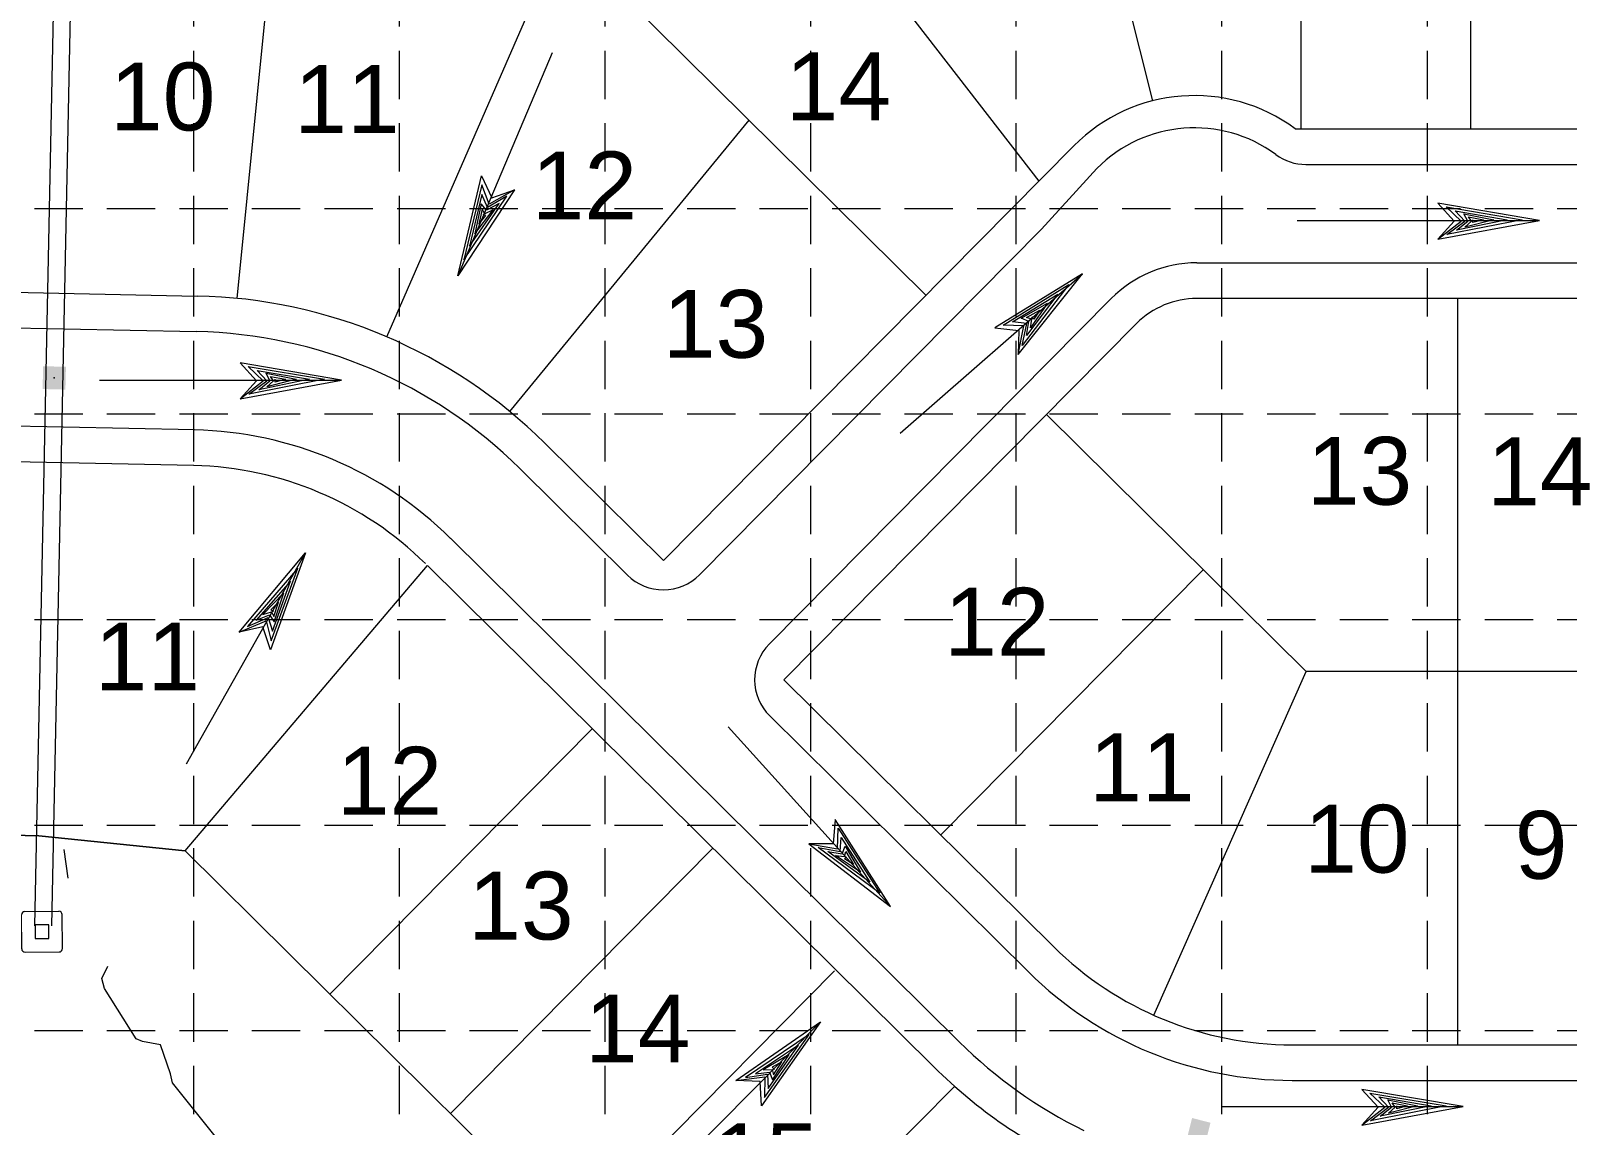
# Model space of a CAD drawing. Extents: x 33353 to 37237, y 80141 to 82571.
# Drawn here: x 34398.5 to 34851.4, y 81934.5 to 82257.1 of the extents above; entities that cross this region are included whole.
import ezdxf
from ezdxf.enums import TextEntityAlignment as Align

# ---------------------------------------------------------------- set-up
doc = ezdxf.new("R2010")
doc.units = 0
doc.header["$MEASUREMENT"] = 0
doc.linetypes.add('HIDDEN', pattern=[0.375, 0.25, -0.125])
for name, color, linetype, lineweight in [('3', 7, 'Continuous', 0), ('LAYO-13', 7, 'Continuous', 0), ('LAYO-31', 7, 'Continuous', 0), ('LAYO-32', 7, 'Continuous', 0), ('LAYO-33', 7, 'Continuous', 0), ('LAYOSHD-27', 7, 'Continuous', 0), ('STRM-33', 7, 'Continuous', 0), ('STRM-43', 7, 'Continuous', 0), ('TOPOSHD-43', 7, 'Continuous', 0), ('TOPOSHD-6', 7, 'Continuous', 0)]:
    doc.layers.add(name, color=color, linetype=linetype, lineweight=lineweight)
doc.layers.add('GRID', color=254, linetype='HIDDEN')
doc.styles.get("Standard").update_dxf_attribs({"font": 'ARIAL.TTF'})

# ---------------------------------------------------------------- blocks, each defined once
blk = doc.blocks.new('A$C0E176AED')
at = {"layer": 'TOPOSHD-43', "color": 7, "linetype": 'Continuous', "lineweight": 0}
for p, q in [((0.42, 10.04), (8.65, 15.71)), ((15.71, 7.22), (10.04, 15.46)), ((8.45, 10.72), (5.16, 8.45)), ((10.72, 7.42), (8.45, 10.72)), ((5.83, 0.42), (0.16, 8.65)), ((5.16, 8.45), (7.42, 5.16)), ((7.22, 0.16), (15.46, 5.83)), ((7.42, 5.16), (10.72, 7.42))]:
    blk.add_line(p, q, dxfattribs=at)
for centre, start, end in [((9.22, 14.89), 34.5578, 124.5578), ((0.98, 9.22), 124.5578, 214.5578), ((14.89, 6.66), 304.5578, 34.5578), ((6.66, 0.98), 214.5578, 304.5578)]:
    blk.add_arc(centre, 1, start, end, dxfattribs=at)

msp = doc.modelspace()

# ---------------------------------------------------------------- linework, layer by layer
at = {"layer": '3', "color": 7, "linetype": 'Continuous', "lineweight": 0}
for p, q in [((34552.16, 82250.57), (34524.36, 82184.81)), ((34524.36, 82184.81), (34531.35, 82214.34)), ((34531.35, 82214.34), (34534.33, 82207.83)), ((34541.08, 82210.23), (34524.36, 82184.81)), ((34531.42, 82211.69), (34526.13, 82189.56)), ((34526.13, 82189.56), (34538.84, 82208.31)), ((34531.41, 82208.83), (34527.84, 82193.61)), ((34533.13, 82204.99), (34531.41, 82208.83)), ((34533.56, 82206.01), (34531.42, 82211.69)), ((34538.84, 82208.31), (34533.13, 82204.99)), ((34541.08, 82210.23), (34533.56, 82206.01)), ((34534.33, 82207.83), (34541.08, 82210.23)), ((34527.84, 82193.61), (34536.51, 82206.19)), ((34531.19, 82206.05), (34529.39, 82197.26)), ((34529.39, 82197.26), (34534.75, 82204.31)), ((34531.49, 82204.49), (34530.59, 82200.1)), ((34532.79, 82204.18), (34531.19, 82206.05)), ((34532.36, 82203.17), (34531.49, 82204.49)), ((34532.59, 82202.59), (34531.78, 82202.93)), ((34534.75, 82204.31), (34532.36, 82203.17)), ((34536.51, 82206.19), (34532.79, 82204.18)), ((34813.23, 82206.24), (34818.07, 82200.96)), ((34843.15, 82201.17), (34813.23, 82206.24)), ((34815.65, 82205.14), (34838.09, 82201.4)), ((34820.05, 82200.96), (34815.65, 82205.14)), ((34818.29, 82204.04), (34833.69, 82201.4)), ((34821.15, 82200.96), (34818.29, 82204.04)), ((34820.93, 82203.16), (34829.73, 82201.4)), ((34822.03, 82200.96), (34820.93, 82203.16)), ((34530.59, 82200.1), (34532.59, 82202.59)), ((34771.77, 82201.2), (34843.15, 82201.17)), ((34813.23, 82195.68), (34843.15, 82201.17)), ((34813.23, 82195.68), (34820.05, 82200.96)), ((34818.07, 82200.96), (34813.23, 82195.68)), ((34838.09, 82201.4), (34815.87, 82197)), ((34815.87, 82197), (34821.15, 82200.96)), ((34833.69, 82201.4), (34818.73, 82198.32)), ((34818.73, 82198.32), (34822.03, 82200.96)), ((34829.73, 82201.4), (34821.15, 82199.2)), ((34821.15, 82199.2), (34823.13, 82200.96)), ((34822.25, 82202.28), (34826.65, 82201.4)), ((34823.13, 82200.96), (34822.25, 82202.28)), ((34823.57, 82200.52), (34823.57, 82201.4)), ((34826.65, 82201.4), (34823.57, 82200.52)), ((34654.75, 82138.43), (34708.44, 82185.47)), ((34708.44, 82185.47), (34682.6, 82169.56)), ((34689.56, 82161.62), (34708.44, 82185.47)), ((34685.14, 82170.33), (34704.49, 82182.3)), ((34704.49, 82182.3), (34690.67, 82164.35)), ((34687.85, 82171.24), (34701.18, 82179.4)), ((34690.42, 82172.32), (34698.2, 82176.79)), ((34701.18, 82179.4), (34691.96, 82167.23)), ((34698.2, 82176.79), (34693.2, 82169.48)), ((34692.04, 82170.81), (34687.85, 82171.24)), ((34692.7, 82171.39), (34690.42, 82172.32)), ((34691.96, 82167.23), (34692.7, 82171.39)), ((34691.99, 82172.53), (34695.88, 82174.76)), ((34693.53, 82172.11), (34691.99, 82172.53)), ((34693.2, 82169.48), (34693.53, 82172.11)), ((34694.15, 82172.07), (34693.57, 82172.73)), ((34695.88, 82174.76), (34694.15, 82172.07)), ((34682.6, 82169.56), (34689.72, 82168.78)), ((34691.21, 82170.08), (34685.14, 82170.33)), ((34689.56, 82161.62), (34691.21, 82170.08)), ((34689.72, 82168.78), (34689.56, 82161.62)), ((34690.67, 82164.35), (34692.04, 82170.81)), ((34460.16, 82159.19), (34465, 82153.91)), ((34490.08, 82154.12), (34460.16, 82159.19)), ((34462.58, 82158.09), (34485.02, 82154.34)), ((34466.98, 82153.91), (34462.58, 82158.09)), ((34418.69, 82154.14), (34490.08, 82154.12)), ((34460.16, 82148.63), (34490.08, 82154.12)), ((34460.16, 82148.63), (34466.98, 82153.91)), ((34465, 82153.91), (34460.16, 82148.63)), ((34485.02, 82154.34), (34462.8, 82149.95)), ((34462.8, 82149.95), (34468.08, 82153.91)), ((34465.22, 82156.99), (34480.62, 82154.34)), ((34468.08, 82153.91), (34465.22, 82156.99)), ((34480.62, 82154.34), (34465.66, 82151.27)), ((34465.66, 82151.27), (34468.96, 82153.9)), ((34467.86, 82156.11), (34476.66, 82154.34)), ((34468.96, 82153.9), (34467.86, 82156.11)), ((34476.66, 82154.34), (34468.08, 82152.14)), ((34468.08, 82152.14), (34470.06, 82153.9)), ((34469.18, 82155.22), (34473.58, 82154.34)), ((34470.06, 82153.9), (34469.18, 82155.22)), ((34470.5, 82153.46), (34470.5, 82154.34)), ((34473.58, 82154.34), (34470.5, 82153.46)), ((34444.34, 82041), (34479.45, 82103.15)), ((34459.95, 82079.81), (34479.45, 82103.15)), ((34479.45, 82103.15), (34469.14, 82074.61)), ((34477.16, 82098.64), (34462.39, 82081.46)), ((34474.99, 82094.81), (34464.95, 82083.3)), ((34469.37, 82077.26), (34477.16, 82098.64)), ((34469.71, 82080.1), (34474.99, 82094.81)), ((34473.04, 82091.36), (34466.91, 82084.97)), ((34470.25, 82082.83), (34473.04, 82091.36)), ((34466.91, 82084.97), (34469.41, 82085.83)), ((34471.53, 82088.68), (34469.25, 82086.43)), ((34469.25, 82086.43), (34470.01, 82086)), ((34469.41, 82085.83), (34470.13, 82084.41)), ((34470.13, 82084.41), (34471.53, 82088.68)), ((34459.95, 82079.81), (34467.9, 82083.15)), ((34466.92, 82081.42), (34459.95, 82079.81)), ((34462.39, 82081.46), (34468.44, 82084.11)), ((34464.95, 82083.3), (34468.87, 82084.87)), ((34469.14, 82074.61), (34466.92, 82081.42)), ((34467.9, 82083.15), (34469.37, 82077.26)), ((34468.44, 82084.11), (34469.71, 82080.1)), ((34468.87, 82084.87), (34470.25, 82082.83)), ((34604.04, 82051.9), (34651.93, 81998.96)), ((34635.61, 82024.54), (34634.94, 82017.41)), ((34651.93, 81998.96), (34635.61, 82024.54)), ((34636.27, 82015.94), (34636.42, 82022.01)), ((34636.42, 82022.01), (34648.7, 82002.86)), ((34627.78, 82017.45), (34636.27, 82015.94)), ((34634.94, 82017.41), (34627.78, 82017.45)), ((34627.78, 82017.45), (34651.93, 81998.96)), ((34637.01, 82015.12), (34637.38, 82019.31)), ((34637.38, 82019.31), (34645.75, 82006.12)), ((34630.53, 82016.38), (34637.01, 82015.12)), ((34648.7, 82002.86), (34630.53, 82016.38)), ((34633.43, 82015.15), (34637.6, 82014.47)), ((34645.75, 82006.12), (34633.43, 82015.15)), ((34635.7, 82013.94), (34638.34, 82013.65)), ((34643.09, 82009.06), (34635.7, 82013.94)), ((34637.6, 82014.47), (34638.49, 82016.76)), ((34638.31, 82013.03), (34638.96, 82013.62)), ((34641.03, 82011.34), (34638.31, 82013.03)), ((34638.34, 82013.65), (34638.73, 82015.19)), ((34638.49, 82016.76), (34643.09, 82009.06)), ((34638.73, 82015.19), (34641.03, 82011.34)), ((34581.05, 81914.27), (34631.29, 81964.99)), ((34606.32, 81947.6), (34631.29, 81964.99)), ((34631.29, 81964.99), (34613.83, 81940.17)), ((34627.88, 81961.24), (34609.12, 81948.55)), ((34614.75, 81942.66), (34627.88, 81961.24)), ((34624.78, 81958.11), (34612.07, 81949.65)), ((34622, 81955.3), (34614.4, 81950.75)), ((34615.82, 81945.31), (34624.78, 81958.11)), ((34617.06, 81947.81), (34622, 81955.3)), ((34609.12, 81948.55), (34615.65, 81949.51)), ((34612.07, 81949.65), (34616.27, 81950.14)), ((34614.4, 81950.75), (34617.04, 81950.92)), ((34615.65, 81949.51), (34615.82, 81945.31)), ((34616.27, 81950.14), (34617.06, 81947.81)), ((34619.83, 81953.11), (34617.04, 81951.54)), ((34617.04, 81951.54), (34617.66, 81950.92)), ((34617.04, 81950.92), (34617.36, 81949.36)), ((34617.36, 81949.36), (34619.83, 81953.11)), ((34606.32, 81947.6), (34614.87, 81948.73)), ((34613.48, 81947.32), (34606.32, 81947.6)), ((34613.83, 81940.17), (34613.48, 81947.32)), ((34614.87, 81948.73), (34614.75, 81942.66)), ((34790.78, 81945.03), (34795.61, 81939.75)), ((34820.69, 81939.96), (34790.78, 81945.03)), ((34793.2, 81943.93), (34815.63, 81940.18)), ((34797.59, 81939.75), (34793.2, 81943.93)), ((34795.84, 81942.83), (34811.23, 81940.18)), ((34798.69, 81939.75), (34795.84, 81942.83)), ((34798.47, 81941.95), (34807.27, 81940.19)), ((34799.57, 81939.75), (34798.47, 81941.95)), ((34799.79, 81941.07), (34804.19, 81940.19)), ((34800.67, 81939.75), (34799.79, 81941.07)), ((34749.31, 81939.99), (34820.69, 81939.96)), ((34790.77, 81934.47), (34820.69, 81939.96)), ((34790.77, 81934.47), (34797.59, 81939.75)), ((34795.61, 81939.75), (34790.77, 81934.47)), ((34815.63, 81940.18), (34793.41, 81935.79)), ((34793.41, 81935.79), (34798.69, 81939.75)), ((34811.23, 81940.18), (34796.27, 81937.11)), ((34796.27, 81937.11), (34799.57, 81939.75)), ((34807.27, 81940.19), (34798.69, 81937.99)), ((34798.69, 81937.99), (34800.67, 81939.75)), ((34801.11, 81939.31), (34801.11, 81940.19)), ((34804.19, 81940.19), (34801.11, 81939.31))]:
    msp.add_line(p, q, dxfattribs=at)
at = {"layer": 'GRID', "linetype": 'HIDDEN', "lineweight": 15, "ltscale": 57}
for p, q in [((34446.47, 82507.72), (34446.47, 80386.52)), ((34507.07, 82507.72), (34507.07, 80386.52)), ((34567.67, 82507.72), (34567.67, 80386.52)), ((34628.27, 82507.72), (34628.27, 80386.52)), ((34688.86, 82507.72), (34688.86, 80386.52)), ((34749.46, 82507.72), (34749.46, 80386.52)), ((34810.06, 82507.72), (34810.06, 80386.52)), ((33416.3, 82204.73), (37173.39, 82204.73)), ((33416.3, 82144.13), (37173.39, 82144.13)), ((33416.3, 82083.53), (37173.39, 82083.53)), ((33416.3, 82022.94), (37173.39, 82022.94)), ((33416.3, 81962.34), (37173.39, 81962.34))]:
    msp.add_line(p, q, dxfattribs=at)
at = {"layer": 'LAYO-31', "color": 7, "linetype": 'Continuous', "lineweight": 0}
for p, q in [((34400.9, 82019.82), (33851.01, 82030.99)), ((34443.98, 82015.34), (34400.9, 82019.82)), ((34672.74, 81788.9), (34443.98, 82015.34))]:
    msp.add_line(p, q, dxfattribs=at)
at = {"layer": 'LAYO-32', "color": 7, "linetype": 'Continuous', "lineweight": 0}
for p, q in [((34771.2, 82228.18), (35259.59, 82228.18)), ((34584.95, 82100.93), (34705.93, 82223.15)), ((33952.16, 82188.97), (34447.5, 82178.9)), ((35249.84, 82178.18), (34742.2, 82178.18)), ((34724.43, 82170.77), (34620.49, 82065.75)), ((34446.49, 82128.91), (33951.25, 82138.97)), ((34549.98, 82135.54), (34584.95, 82100.93)), ((34664.76, 81951.57), (34515.38, 82099.44)), ((34620.49, 82065.75), (34699.94, 81987.11)), ((34770.29, 81958.18), (35274, 81958.18))]:
    msp.add_line(p, q, dxfattribs=at)
for centre, radius, start, end in [((34741.47, 82187.98), 50, 53.5146, 135.2931), ((34444.46, 82028.93), 150, 45.2931, 88.8361), ((34742.2, 82153.18), 25, 90, 135.293), ((34444.46, 82028.93), 100, 45.2931, 88.8361), ((34770.29, 82058.18), 100, 225.2931, 270), ((34770.29, 82058.18), 150, 225.2931, 245.707)]:
    msp.add_arc(centre, radius, start, end, dxfattribs=at)
at = {"layer": 'LAYO-33', "color": 7, "linetype": 'Continuous', "lineweight": 0}
for p, q in [((34729.23, 82236.46), (34700.83, 82348.9)), ((34772.98, 82228.18), (34772.98, 82342.63)), ((34822.98, 82228.18), (34822.98, 82338.18)), ((34617.4, 82313.7), (34695.65, 82212.77)), ((34459.3, 82178.2), (34470.27, 82288.46)), ((34503.39, 82166.91), (34555.35, 82286.06)), ((34553.56, 82286.77), (34662.33, 82179.1)), ((34610.14, 82230.76), (34539.63, 82144.87)), ((34819, 82178.18), (34819, 82068.18)), ((34774.4, 82068.18), (34697.87, 82143.93)), ((34443.98, 82015.34), (34515.37, 82099.44)), ((34666.68, 82020.03), (34744.07, 82098.2)), ((34729.52, 81966.87), (34774.4, 82068.18)), ((35274.47, 82068.18), (34774.4, 82068.18)), ((34819, 82068.18), (34819, 81958.18)), ((34564, 82051.31), (34486.62, 81973.13)), ((33851.01, 82030.99), (34400.9, 82019.82)), ((34400.9, 82019.82), (34443.98, 82015.34)), ((34443.98, 82015.34), (34672.74, 81788.9)), ((34599.54, 82016.13), (34522.16, 81937.95)), ((34635.42, 81979.93), (34558.04, 81901.75)), ((34670.61, 81945.78), (34593.23, 81867.61))]:
    msp.add_line(p, q, dxfattribs=at)
at = {"layer": 'LAYOSHD-27', "color": 7, "linetype": 'Continuous', "lineweight": 0}
for p, q in [((34774.36, 82217.68), (35256.18, 82217.68)), ((34696.36, 82198.56), (34712.69, 82216.47)), ((34595.58, 82096.74), (34696.36, 82198.56)), ((34742.2, 82188.68), (35249.85, 82188.68)), ((33952.05, 82178.47), (34447.29, 82168.4)), ((34616.19, 82076.34), (34716.97, 82178.16)), ((34446.7, 82139.41), (33951.47, 82149.47)), ((34542.59, 82128.08), (34574.37, 82096.63)), ((34672.15, 81959.04), (34522.19, 82107.47)), ((34616.3, 82055.12), (34692.55, 81979.65)), ((34770.28, 81947.68), (35269.52, 81947.68))]:
    msp.add_line(p, q, dxfattribs=at)
for centre, radius, start, end in [((34741.47, 82187.98), 40.5, 53.6538, 135.293), ((34774.36, 82232.68), 15, 233.6538, 270), ((34742.2, 82153.18), 35.5, 90, 135.293), ((34444.46, 82028.93), 139.5, 45.293, 88.8362), ((34444.46, 82028.93), 110.5, 45.293, 88.8362), ((34584.92, 82107.29), 15, 225.293, 315.293), ((34626.85, 82065.78), 15, 135.293, 225.293), ((34770.28, 82058.18), 110.5, 225.293, 270), ((34770.28, 82058.18), 139.5, 225.293, 243.9063)]:
    msp.add_arc(centre, radius, start, end, dxfattribs=at)
at = {"layer": 'STRM-33', "color": 7, "linetype": 'Continuous', "lineweight": 0}
for p, q in [((34406.26, 82319.77), (34399.62, 81993.29)), ((34411.26, 82319.67), (34404.62, 81993.29))]:
    msp.add_line(p, q, dxfattribs=at)
at = {"layer": 'STRM-43', "color": 7, "linetype": 'Continuous', "lineweight": 0}
msp.add_line((34399.62, 81993.7), (34399.65, 81993.78), dxfattribs=at)
at = {"layer": 'TOPOSHD-43', "color": 1, "linetype": 'Continuous', "lineweight": 0}
msp.add_point((34405.4, 82154.75), dxfattribs=at)
at = {"layer": 'TOPOSHD-43', "color": 7, "linetype": 'Continuous', "lineweight": 0}
for points in [[(34401.96, 82151.48), (34408.68, 82151.31), (34402.13, 82158.2), (34408.85, 82158.03)], [(34739.42, 81931.15), (34744.85, 81929.78), (34740.79, 81936.58), (34746.22, 81935.21)]]:
    msp.add_solid(points, dxfattribs=at)
at = {"layer": 'TOPOSHD-6', "color": 43, "linetype": 'Continuous', "lineweight": 0}
for p, q in [((34409.46, 82007.25), (34408.31, 82015.7)), ((34419.43, 81977.7), (34421.22, 81981.33)), ((34420.24, 81974.72), (34419.43, 81977.7)), ((34429.54, 81959.92), (34420.24, 81974.72)), ((34431.44, 81959.1), (34429.54, 81959.92)), ((34436.72, 81958.15), (34431.44, 81959.1)), ((34439.65, 81949.59), (34436.72, 81958.15)), ((34440.25, 81946.99), (34439.65, 81949.59)), ((34456.71, 81926.37), (34440.25, 81946.99))]:
    msp.add_line(p, q, dxfattribs=at)

# ---------------------------------------------------------------- block references
at = {"layer": 'GRID', "linetype": 'Continuous', "lineweight": 0, "rotation": 325.7558174032501}
msp.add_blockref('A$C0E176AED', (34390.75, 81989.41), dxfattribs=at)

# ---------------------------------------------------------------- texts
at = {"layer": 'LAYO-13', "color": 7, "linetype": 'Continuous', "lineweight": 0, "ltscale": 50000}
for s, p in [('14', (34636.53, 82240.73)), ('10', (34437.36, 82237.71)), ('11', (34491.68, 82236.99)), ('12', (34561.66, 82211.64)), ('13', (34600.31, 82170.7)), ('13', (34790.12, 82127.38)), ('14', (34843.29, 82127.23)), ('12', (34683.24, 82083.04)), ('11', (34432.84, 82072.65)), ('11', (34725.97, 82039.94)), ('12', (34504.22, 82036.16)), ('10', (34789.34, 82018.93)), ('9', (34843.65, 82017.12)), ('13', (34542.96, 81999.21)), ('14', (34577.37, 81962.99)), ('15', (34615.07, 81924.9))]:
    msp.add_text(s, height=20, dxfattribs=at).set_placement(p, align=Align.MIDDLE)

doc.saveas('drawing.dxf')
